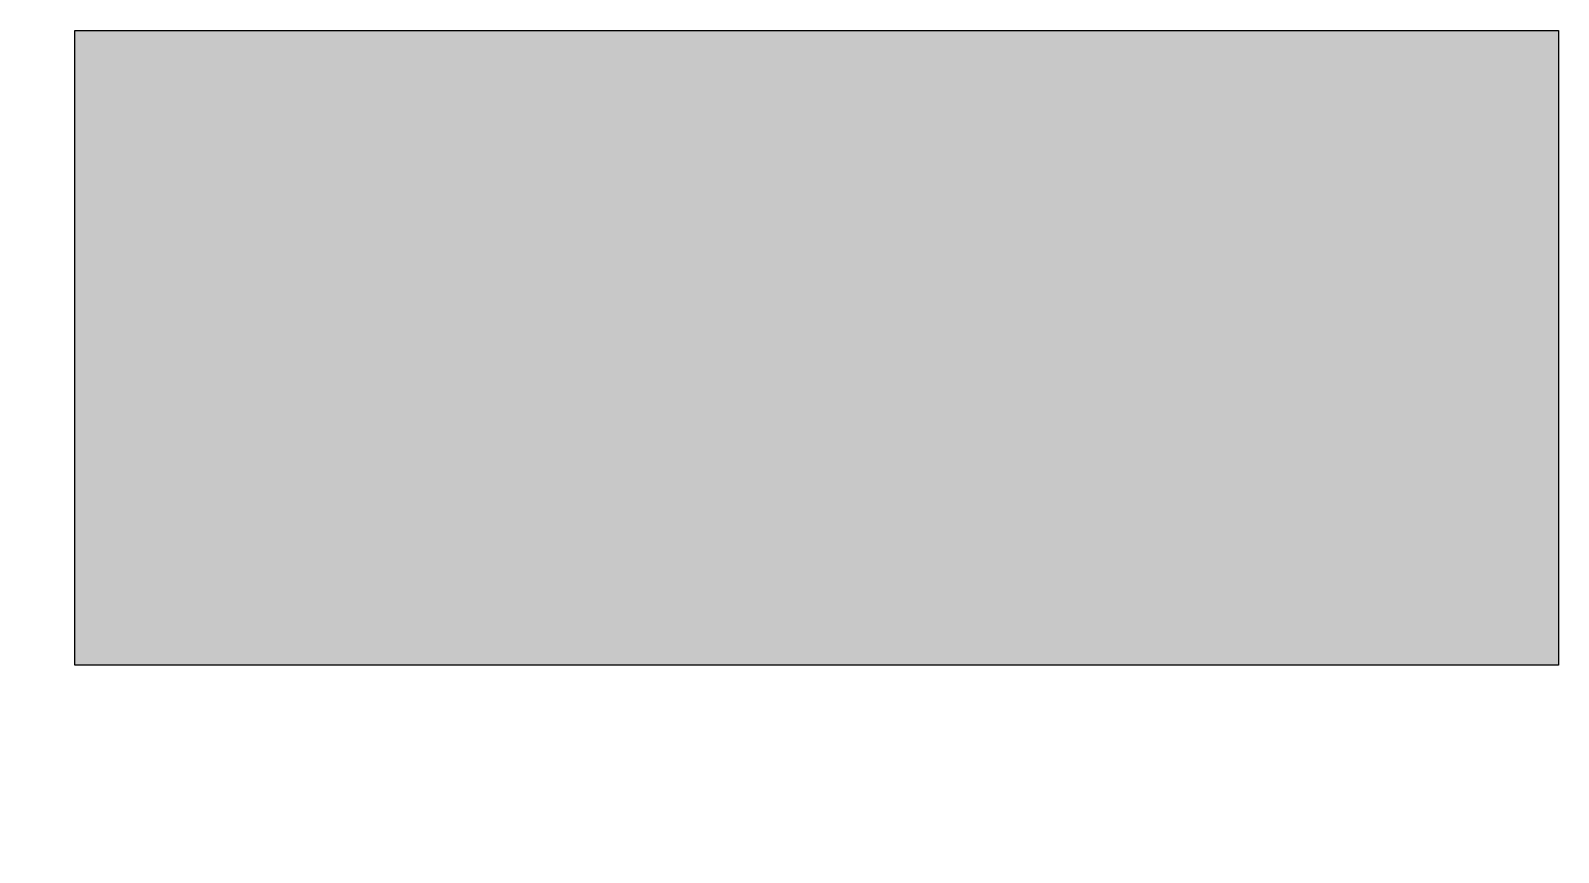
# Model space of a CAD drawing. Header units: metres. Extents: x 0 to 16.5, y 0 to 11.5.
# Drawn here: x 15.0906 to 15.4997, y 7.5522 to 7.7724 of the extents above; entities that cross this region are included whole.
import ezdxf

# ---------------------------------------------------------------- set-up
doc = ezdxf.new("R2010")
doc.units = ezdxf.units.M
doc.layers.add('creme de yvette', color=171, linetype='Continuous')

msp = doc.modelspace()

# ---------------------------------------------------------------- hatches: boundary and pattern name
at = {"layer": 'creme de yvette'}
h = msp.add_hatch(dxfattribs=at)
h.set_pattern_fill('ZIGZAG', color=256, scale=0.0085, style=0)
h.set_pattern_definition([(0, (19.297274, 6.429678), (0.0269875, 0.0269875), [0.0269875, -0.0269875]), (90, (19.324261, 6.429678), (-0.0269875, 0.0269875), [0.0269875, -0.0269875])])
h.paths.add_polyline_path([(10.65483, 3.40829), (10.6526, 3.39958), (10.619, 3.41303), (10.5855, 3.42643), (10.6214, 3.42204), (10.6572, 3.41764), (10.65483, 3.40829), (10.77203, 3.37763), (10.7649, 3.43744), (10.7516, 3.54432), (10.7413, 3.54069), (10.7298, 3.5415), (10.6788, 3.54639), (10.6532, 3.54482), (10.6276, 3.5401), (10.5189, 3.54406), (10.4622, 3.53999), (10.405, 3.5401), (10.3556, 3.54671), (10.3504, 3.54665), (10.3438, 3.5459), (10.3313, 3.54394), (10.3085, 3.5401), (10.3074, 3.54025), (10.2963, 3.4344), (10.2831, 3.29812), (10.7805, 3.29812), (10.7815, 3.29829), (10.77203, 3.37763)])
h.paths.add_polyline_path([(10.65483, 3.40829), (10.5855, 3.42643), (10.619, 3.41303), (10.6526, 3.39958)], flags=17)
h.paths.add_polyline_path([(10.6572, 3.41764), (10.6214, 3.42204), (10.5855, 3.42643), (10.65483, 3.40829), (10.6549, 3.40858)], flags=17)
h.paths.add_polyline_path([(15.4997, 7.77235), (15.1024, 7.77235), (15.1024, 7.60237), (15.4997, 7.60237)])
h.paths.add_polyline_path([(9.12562, 3.12447), (9.12375, 3.1155), (9.08957, 3.12706), (9.05539, 3.13867), (9.09142, 3.13624), (9.12744, 3.13379), (9.12562, 3.12447), (9.25339, 3.09864), (9.24685, 3.17215), (8.72433, 3.17215), (8.72, 3.10064), (8.71886, 3.0466), (9.25624, 3.0466), (9.25342, 3.09836), (9.25339, 3.09864)])
h.paths.add_polyline_path([(9.12744, 3.13379), (9.09142, 3.13624), (9.05539, 3.13867), (9.12562, 3.12447), (9.12565, 3.12463)], flags=17)
h.paths.add_polyline_path([(9.12562, 3.12447), (9.05539, 3.13867), (9.08957, 3.12706), (9.12375, 3.1155)], flags=17)

# ---------------------------------------------------------------- linework, layer by layer
msp.add_lwpolyline([(15.4997, 7.60237), (15.1024, 7.60237), (15.1024, 7.77235), (15.4997, 7.77235), (15.4997, 7.60237)], close=True)
msp.add_lwpolyline([(15.4997, 7.60237), (15.1024, 7.60237), (15.1024, 7.77235), (15.4997, 7.77235), (15.4997, 7.60237)], close=True)

doc.saveas('drawing.dxf')
